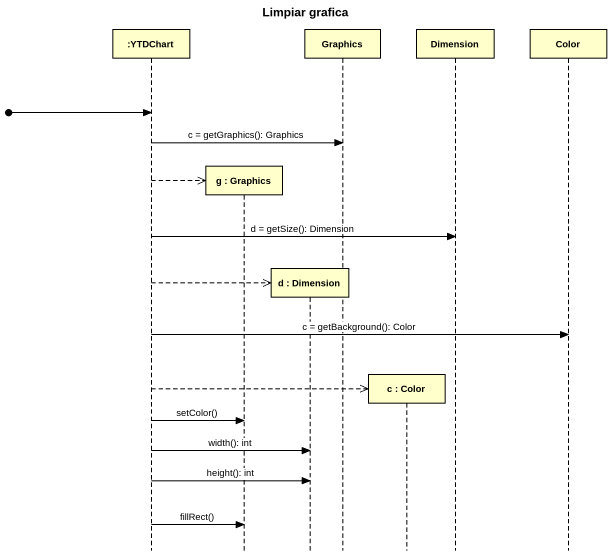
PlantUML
@startuml
title Limpiar grafica
hide footbox
participant ":YTDChart" as YTDChart
participant "g : Graphics" as g
participant "d : Dimension" as d
participant Graphics
participant "c : Color" as c
participant Dimension
participant Color

[o-> YTDChart
YTDChart -> Graphics : c = getGraphics(): Graphics
YTDChart -->> g **
YTDChart -> Dimension : d = getSize(): Dimension
YTDChart -->> d **
YTDChart -> Color : c = getBackground(): Color
YTDChart -->> c **
YTDChart -> g : setColor()
YTDChart -> d : width(): int
YTDChart -> d : height(): int
YTDChart -> g : fillRect()
@enduml
